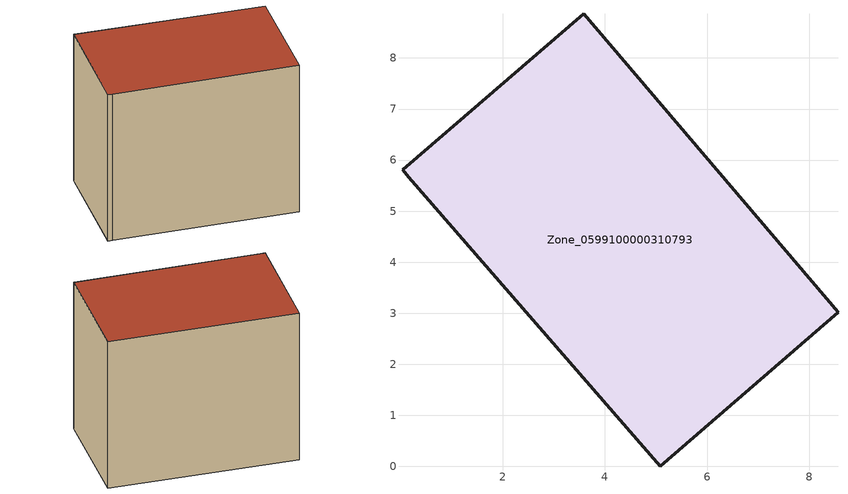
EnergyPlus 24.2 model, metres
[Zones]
Zone_0599100000310793
 floor ground (C_G): 0.16,5.67 0.04,5.81 3.58,8.87 8.56,3.02 5.08,0 z0
 wall outside (C_F): 5.08,0 8.56,3.02 3.58,8.87 0.04,5.81 0.16,5.67 5.08,0 z0:6.58
 roof outside (C_R): 0.04,5.81 0.16,5.67 5.08,0 8.56,3.02 3.58,8.87 z6.58
[BUILDING]
Pand.0599100000310793: North Axis=0; Terrain=City; Loads Convergence Tolerance Value=0.04; Temperature Convergence Tolerance Value=0.4; Solar Distribution=FullExterior; Maximum Number of Warmup Days=25; Minimum Number of Warmup Days=1
[Site:Location]
Rotterdam.The.Hague.AP_ZH_NLD Design_Conditions: Latitude=51.96; Longitude=4.45; Time Zone=1; Elevation=-4.5
[SITE:GROUNDTEMPERATURE:BUILDINGSURFACE]
18, 18, 18, 18, 18, 18, 18, 18, 18, 18, 18, 18
[MATERIAL] Thermal Absorptance=0.9; Solar Absorptance=0.7; Visible Absorptance=0.7
Name | Roughness | Thickness | Conductivity | Density | Specific Heat
G.TC.1946 | MediumSmooth | 0.15 | 1 | 540 | 1210
F.TC.1946 | Rough | 0.3 | 0.857143 | 1920 | 840
R.TC.1946 | MediumRough | 0.2 | 0.909091 | 1500 | 1000
[CONSTRUCTION]
C_G: G.TC.1946
C_F: F.TC.1946
C_R: R.TC.1946
[ZONE]
Zone_0599100000310793: Type=1; Multiplier=1; Ceiling Height=Autocalculate; Volume=Autocalculate; Floor Area=autocalculate; Part of Total Floor Area=Yes
[ZONEINFILTRATION:DESIGNFLOWRATE]
Infil_Zone_0599100000310793: Zone or ZoneList or Space or SpaceList=Zone_0599100000310793; Schedule=AlwaysOn; Design Flow Rate Calculation Method=Flow/Area; Flow Rate per Floor Area=0.003; Constant Term Coefficient=1; Temperature Term Coefficient=0; Velocity Term Coefficient=0; Velocity Squared Term Coefficient=0
[HVACTEMPLATE:ZONE:IDEALLOADSAIRSYSTEM]
Zone_0599100000310793: Maximum Heating Supply Air Temperature=50; Minimum Cooling Supply Air Temperature=13; Maximum Heating Supply Air Humidity Ratio=0.0156; Minimum Cooling Supply Air Humidity Ratio=0.0077; Heating Limit=NoLimit; Cooling Limit=NoLimit; Dehumidification Control Type=ConstantSensibleHeatRatio; Cooling Sensible Heat Ratio=0.7; Dehumidification Setpoint=60; Humidification Control Type=None; Humidification Setpoint=30; Outdoor Air Method=None; Outdoor Air Flow Rate per Person=0.00944; Outdoor Air Flow Rate per Zone Floor Area=0; Outdoor Air Flow Rate per Zone=0; Demand Controlled Ventilation Type=None; Outdoor Air Economizer Type=NoEconomizer; Heat Recovery Type=None; Sensible Heat Recovery Effectiveness=0.7; Latent Heat Recovery Effectiveness=0.65
[ZONECONTROL:THERMOSTAT]
ThermostatControl_Zone_0599100000310793: Zone or ZoneList=Zone_0599100000310793; Control Type Schedule=DualSetpointControlType; Control 1=Thermostat_Zone_0599100000310793; Temperature Difference Between Cutout And Setpoint=0
[THERMOSTATSETPOINT:DUALSETPOINT]
Thermostat_Zone_0599100000310793: Heating Setpoint Temperature Schedule=HeatingSetpoint_Zone_0599100000310793; Cooling Setpoint Temperature Schedule=CoolingSetpoint_Zone_0599100000310793
[SCHEDULE:COMPACT]
HeatingSetpoint_Zone_0599100000310793: Through: 12/31, For: AllDays, Until: 24:00, 21
CoolingSetpoint_Zone_0599100000310793: Through: 12/31, For: AllDays, Until: 24:00, 24
DualSetpointControlType: Through: 12/31, For: AllDays, Until: 24:00, 4
AlwaysOn: Through: 12/31, For: AllDays, Until: 24:00, 1
